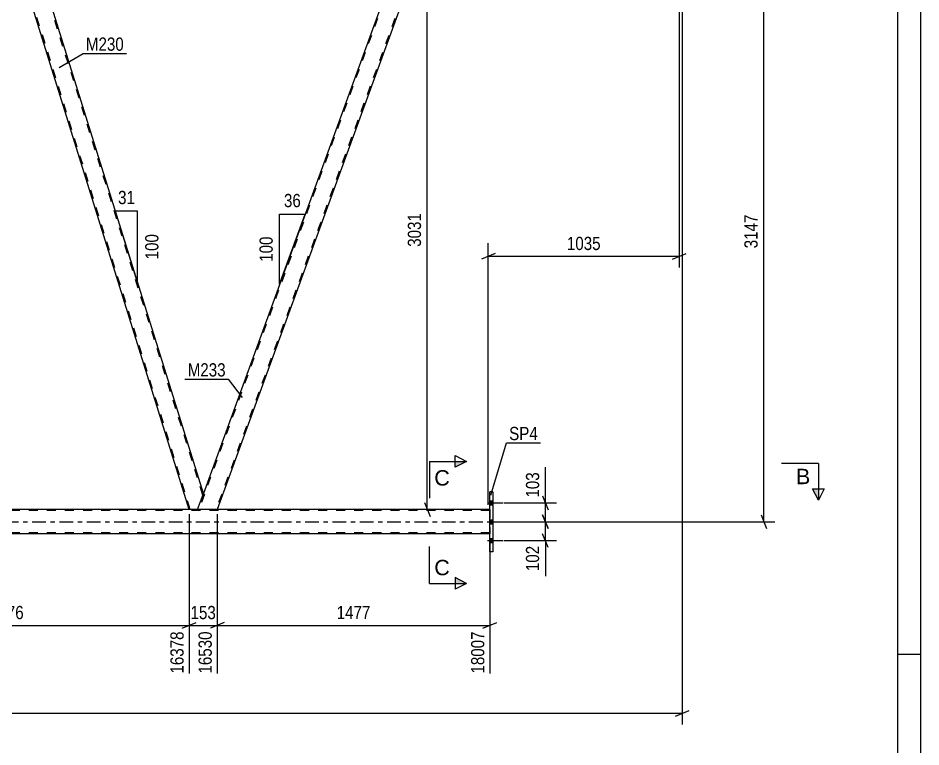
# Model space of a CAD drawing. Header units: millimetres. Extents: x 0 to 841, y 0 to 594.
# Drawn here: x 645.3 to 841, y 278 to 436 of the extents above; entities that cross this region are included whole.
import ezdxf

# ---------------------------------------------------------------- set-up
doc = ezdxf.new("R2010")
doc.units = ezdxf.units.MM
doc.linetypes.add('DXK_LINE_DOT2', pattern=[3.9198, 1.9599, -1.9599])
doc.linetypes.add('DXK_LINE_DOT3', pattern=[5.9187, 2.979, -0.9799, 0.9799, -0.9799])
doc.styles.add('Arial', font='arial.ttf', dxfattribs={"height": 0.2})
doc.styles.add('Arial Narrow', font='ARIALN.TTF', dxfattribs={"height": 0.2})

# ---------------------------------------------------------------- blocks, each defined once
blk = doc.blocks.new('Unknown-247646094-1133')
at = {"color": 5, "linetype": 'Continuous'}
for p, q in [((841, 0), (841, 594)), ((836, 5), (836, 589)), ((841, 298), (836, 298))]:
    blk.add_line(p, q, dxfattribs=at)
blk = doc.blocks.new('Bolt-247646094-2839 - 2836')
at = {"linetype": 'Continuous'}
for points in [[(748.18, 330.44), (748.18, 331.32), (747.54, 331.32), (747.54, 330.44)], [(748.18, 330.44), (748.18, 331.32), (747.54, 331.32), (747.54, 330.44)], [(748.18, 330.44), (748.18, 331.32), (747.54, 331.32), (747.54, 330.44)], [(748.18, 326.34), (748.18, 327.22), (747.54, 327.22), (747.54, 326.34)], [(748.18, 326.34), (748.18, 327.22), (747.54, 327.22), (747.54, 326.34)], [(748.18, 322.24), (748.18, 323.12), (747.54, 323.12), (747.54, 322.24)], [(748.18, 322.24), (748.18, 323.12), (747.54, 323.12), (747.54, 322.24)], [(748.18, 322.24), (748.18, 323.12), (747.54, 323.12), (747.54, 322.24)]]:
    blk.add_hatch(color=1, dxfattribs=at).paths.add_polyline_path(points)
at = {"color": 1, "linetype": 'Continuous'}
for p, q in [((747.02, 330.88), (750.34, 330.88)), ((747.02, 330.88), (750.34, 330.88)), ((747.02, 330.88), (750.34, 330.88)), ((747.54, 331.32), (748.18, 331.32)), ((747.54, 331.32), (748.18, 331.32)), ((747.54, 331.32), (748.18, 331.32)), ((747.54, 330.44), (748.18, 330.44)), ((747.54, 330.44), (748.18, 330.44)), ((747.54, 330.44), (748.18, 330.44)), ((747.54, 327.22), (748.18, 327.22)), ((747.54, 327.22), (748.18, 327.22)), ((747.02, 326.78), (750.34, 326.78)), ((747.02, 326.78), (750.34, 326.78)), ((747.54, 326.34), (748.18, 326.34)), ((747.54, 326.34), (748.18, 326.34)), ((747.54, 323.12), (748.18, 323.12)), ((747.54, 323.12), (748.18, 323.12)), ((747.54, 323.12), (748.18, 323.12)), ((747.02, 322.68), (750.34, 322.68)), ((747.02, 322.68), (750.34, 322.68)), ((747.02, 322.68), (750.34, 322.68)), ((747.54, 322.24), (748.18, 322.24)), ((747.54, 322.24), (748.18, 322.24)), ((747.54, 322.24), (748.18, 322.24))]:
    blk.add_line(p, q, dxfattribs=at)
blk = doc.blocks.new('Part-247646094-2904 - 2836')
at = {"color": 2, "linetype": 'Continuous'}
for p, q in [((647.44, 450.64), (645.89, 446.39)), ((648.76, 450.64), (647.44, 450.64)), ((685.46, 332.89), (648.76, 450.64)), ((682.35, 329.42), (645.89, 446.39)), ((684.2, 329.42), (685.46, 332.89))]:
    blk.add_line(p, q, dxfattribs=at)
at = {"color": 7, "linetype": 'DXK_LINE_DOT2'}
for p, q in [((685.33, 332.52), (648.51, 450.64)), ((682.6, 329.42), (646.03, 446.76)), ((685.32, 332.49), (685.29, 332.43)), ((684.2, 329.42), (682.35, 329.42))]:
    blk.add_line(p, q, dxfattribs=at)
blk = doc.blocks.new('Part-247646094-2894 - 2836')
at = {"color": 7, "linetype": 'DXK_LINE_DOT2'}
for p, q in [((747.54, 329.18), (68.29, 329.18)), ((747.54, 329.42), (747.54, 324.14)), ((747.54, 324.38), (68.29, 324.38))]:
    blk.add_line(p, q, dxfattribs=at)
at = {"color": 2, "linetype": 'Continuous'}
for p, q in [((747.54, 329.42), (607.78, 329.42)), ((747.54, 324.14), (607.78, 324.14))]:
    blk.add_line(p, q, dxfattribs=at)
at = {"color": 7, "linetype": 'DXK_LINE_DOT3'}
blk.add_line((68.29, 326.78), (747.54, 326.78), dxfattribs=at)
blk = doc.blocks.new('Part-247646094-2899 - 2836')
at = {"color": 7, "linetype": 'DXK_LINE_DOT2'}
for p, q in [((728.57, 450.64), (684.45, 329.42)), ((732.32, 450.64), (688.2, 329.42)), ((685.46, 332.89), (684.2, 329.42)), ((688.45, 329.42), (684.2, 329.42))]:
    blk.add_line(p, q, dxfattribs=at)
at = {"color": 2, "linetype": 'Continuous'}
for p, q in [((728.32, 450.64), (685.46, 332.89)), ((732.58, 450.64), (688.45, 329.42)), ((728.32, 450.64), (732.06, 450.64)), ((732.06, 450.64), (732.58, 450.64))]:
    blk.add_line(p, q, dxfattribs=at)
blk = doc.blocks.new('Part-247646094-2909 - 2836')
at = {"color": 7, "linetype": 'DXK_LINE_DOT2'}
for p, q in [((643.44, 450.64), (599.32, 329.42)), ((647.19, 450.64), (603.07, 329.42)), ((647.44, 450.64), (645.89, 446.39)), ((600.82, 334.25), (599.06, 329.42)), ((605.08, 334.25), (603.32, 329.42)), ((603.32, 329.42), (599.06, 329.42))]:
    blk.add_line(p, q, dxfattribs=at)
at = {"color": 2, "linetype": 'Continuous'}
for p, q in [((643.18, 450.64), (600.82, 334.25)), ((643.18, 450.64), (646.93, 450.64)), ((646.93, 450.64), (647.44, 450.64)), ((645.89, 446.39), (605.08, 334.25))]:
    blk.add_line(p, q, dxfattribs=at)
blk = doc.blocks.new('Part-247646094-2957 - 2836')
at = {"color": 2, "linetype": 'Continuous'}
for p, q in [((748.18, 333.28), (747.54, 333.28)), ((747.54, 320.28), (747.54, 333.28)), ((748.18, 333.28), (748.18, 320.28)), ((748.18, 320.28), (747.54, 320.28))]:
    blk.add_line(p, q, dxfattribs=at)
blk = doc.blocks.new('StraightDimension-247646094-3535 - 2836')
at = {"color": 7, "linetype": 'Continuous'}
for p, q in [((789.26, 445.14), (789.26, 282.84)), ((787.76, 284.64), (790.76, 285.84)), ((58.7, 285.24), (789.26, 285.24))]:
    blk.add_line(p, q, dxfattribs=at)
blk = doc.blocks.new('StraightDimension-247646094-3168 - 2836')
at = {"color": 7, "linetype": 'Continuous'}
for p, q in [((745.9, 450.64), (731.12, 450.64)), ((734.57, 449.14), (733.37, 452.14)), ((733.97, 329.42), (733.97, 450.64)), ((733.37, 330.92), (734.57, 327.92)), ((735.5, 329.42), (731.12, 329.42))]:
    blk.add_line(p, q, dxfattribs=at)
at = {"color": 0}
blk.add_wipeout([(733.22, 394.29), (729.02, 394.29), (729.02, 385.78), (733.22, 385.78)], dxfattribs=at)
at = {"color": 3, "style": 'Arial Narrow'}
blk.add_text('3031', height=2.863, rotation=90.0002, dxfattribs=at).set_placement((732.62, 386.38))
blk = doc.blocks.new('StraightDimension-247646094-3146 - 2836')
at = {"color": 7, "linetype": 'Continuous'}
for p, q in [((807.53, 451.14), (806.33, 454.14)), ((790.26, 452.64), (809.33, 452.64)), ((806.93, 326.78), (806.93, 452.64)), ((806.33, 328.28), (807.53, 325.28)), ((748.84, 326.78), (809.33, 326.78))]:
    blk.add_line(p, q, dxfattribs=at)
at = {"color": 0}
blk.add_wipeout([(806.18, 393.97), (801.98, 393.97), (801.98, 385.46), (806.18, 385.46)], dxfattribs=at)
at = {"color": 3, "style": 'Arial Narrow'}
blk.add_text('3147', height=2.863, rotation=90.0002, dxfattribs=at).set_placement((805.58, 386.06))
blk = doc.blocks.new('StraightDimension-247646094-28091 - 2836')
at = {"color": 7, "linetype": 'Continuous'}
for p, q in [((750.58, 330.88), (761.98, 330.88)), ((758.98, 332.38), (760.18, 329.38)), ((759.58, 326.78), (759.58, 330.88)), ((760.18, 325.28), (758.98, 328.28)), ((749.68, 326.78), (761.98, 326.78))]:
    blk.add_line(p, q, dxfattribs=at)
at = {"color": 0}
blk.add_wipeout([(758.83, 338.09), (754.63, 338.09), (754.63, 331.41), (758.83, 331.41)], dxfattribs=at)
at = {"color": 7, "linetype": 'Continuous'}
blk.add_line((759.58, 330.88), (759.58, 338.62), dxfattribs=at)
blk.add_line((759.58, 330.88), (759.58, 338.62), dxfattribs=at)
at = {"color": 3, "style": 'Arial Narrow'}
blk.add_text('103', height=2.863, rotation=90.0002, dxfattribs=at).set_placement((758.23, 332.01))
blk = doc.blocks.new('StraightDimension-247646094-24983 - 2836')
at = {"color": 7, "linetype": 'Continuous'}
for p, q in [((682.35, 328.42), (682.35, 293.86)), ((688.45, 328.42), (688.45, 293.86)), ((680.85, 303.71), (683.85, 304.91)), ((682.35, 304.31), (688.45, 304.31)), ((689.95, 304.91), (686.95, 303.71))]:
    blk.add_line(p, q, dxfattribs=at)
at = {"color": 0}
blk.add_wipeout([(688.75, 305.06), (688.75, 309.26), (682.06, 309.26), (682.06, 305.06)], dxfattribs=at)
at = {"color": 0, "linetype": 'Continuous'}
blk.add_wipeout([(687.85, 303.61), (683.65, 303.61), (683.65, 293.26), (687.85, 293.26)], dxfattribs=at)
at = {"color": 3, "style": 'Arial Narrow'}
blk.add_text('153', height=2.863, dxfattribs=at).set_placement((682.66, 305.66))
at = {"color": 3, "linetype": 'Continuous', "style": 'Arial Narrow'}
blk.add_text('16530', height=2.863, rotation=90.0002, dxfattribs=at).set_placement((687.25, 293.86))
blk = doc.blocks.new('StraightDimension-247646094-24984 - 2836')
at = {"color": 7, "linetype": 'Continuous'}
for p, q in [((603.32, 328.42), (603.32, 293.86)), ((682.35, 328.42), (682.35, 293.86)), ((604.82, 304.91), (601.82, 303.71)), ((603.32, 304.31), (682.35, 304.31)), ((680.85, 303.71), (683.85, 304.91))]:
    blk.add_line(p, q, dxfattribs=at)
at = {"color": 0}
blk.add_wipeout([(647.09, 305.06), (647.09, 309.26), (638.58, 309.26), (638.58, 305.06)], dxfattribs=at)
at = {"color": 0, "linetype": 'Continuous'}
blk.add_wipeout([(681.75, 303.61), (677.55, 303.61), (677.55, 293.26), (681.75, 293.26)], dxfattribs=at)
at = {"color": 3, "style": 'Arial Narrow'}
blk.add_text('1976', height=2.863, dxfattribs=at).set_placement((639.18, 305.66))
at = {"color": 3, "linetype": 'Continuous', "style": 'Arial Narrow'}
blk.add_text('16378', height=2.863, rotation=90.0002, dxfattribs=at).set_placement((681.15, 293.86))
blk = doc.blocks.new('StraightDimension-247646094-3198 - 2836')
at = {"color": 7, "linetype": 'Continuous'}
for p, q in [((788.62, 449.64), (788.62, 381.93)), ((747.2, 330.42), (747.2, 387.18)), ((748.7, 384.93), (745.7, 383.73)), ((747.2, 384.33), (788.62, 384.33)), ((787.12, 383.73), (790.12, 384.93))]:
    blk.add_line(p, q, dxfattribs=at)
at = {"color": 0}
blk.add_wipeout([(772.17, 385.08), (772.17, 389.28), (763.65, 389.28), (763.65, 385.08)], dxfattribs=at)
at = {"color": 3, "style": 'Arial Narrow'}
blk.add_text('1035', height=2.863, dxfattribs=at).set_placement((764.25, 385.68))
blk = doc.blocks.new('StraightDimension-247646094-24982 - 2836')
at = {"color": 7, "linetype": 'Continuous'}
for p, q in [((688.45, 328.42), (688.45, 293.86)), ((747.54, 323.14), (747.54, 293.86)), ((689.95, 304.91), (686.95, 303.71)), ((688.45, 304.31), (747.54, 304.31)), ((746.04, 303.71), (749.04, 304.91))]:
    blk.add_line(p, q, dxfattribs=at)
at = {"color": 0}
blk.add_wipeout([(722.25, 305.06), (722.25, 309.26), (713.74, 309.26), (713.74, 305.06)], dxfattribs=at)
at = {"color": 0, "linetype": 'Continuous'}
blk.add_wipeout([(746.94, 303.61), (742.74, 303.61), (742.74, 293.26), (746.94, 293.26)], dxfattribs=at)
at = {"color": 3, "style": 'Arial Narrow'}
blk.add_text('1477', height=2.863, dxfattribs=at).set_placement((714.34, 305.66))
at = {"color": 3, "linetype": 'Continuous', "style": 'Arial Narrow'}
blk.add_text('18007', height=2.863, rotation=90.0002, dxfattribs=at).set_placement((746.34, 293.86))
blk = doc.blocks.new('AngleDimension-247646094-25602 - 2836')
at = {"color": 7, "linetype": 'Continuous'}
for p, q in [((669.23, 384.95), (666.37, 394.14)), ((671.19, 394.14), (666.37, 394.14)), ((671.19, 378.67), (666.37, 394.14)), ((671.19, 378.67), (671.19, 394.14))]:
    blk.add_line(p, q, dxfattribs=at)
at = {"color": 0}
for points in [[(671.21, 395.04), (671.21, 399.24), (666.35, 399.24), (666.35, 395.04)], [(676.29, 389.75), (672.09, 389.75), (672.09, 383.06), (676.29, 383.06)]]:
    blk.add_wipeout(points, dxfattribs=at)
at = {"color": 3, "style": 'Arial Narrow'}
blk.add_text('31', height=2.863, dxfattribs=at).set_placement((666.95, 395.64))
blk.add_text('100', height=2.863, rotation=90.0002, dxfattribs=at).set_placement((675.69, 383.66))
blk = doc.blocks.new('AngleDimension-247646094-25632 - 2836')
at = {"color": 7, "linetype": 'Continuous'}
for p, q in [((701.97, 393.48), (707.51, 393.48)), ((701.97, 378.26), (707.51, 393.48)), ((701.97, 378.26), (701.97, 393.48)), ((705.34, 387.51), (707.51, 393.48))]:
    blk.add_line(p, q, dxfattribs=at)
at = {"color": 0}
for points in [[(707.17, 394.38), (707.17, 398.58), (702.31, 398.58), (702.31, 394.38)], [(701.07, 389.21), (696.87, 389.21), (696.87, 382.53), (701.07, 382.53)]]:
    blk.add_wipeout(points, dxfattribs=at)
at = {"color": 3, "style": 'Arial Narrow'}
blk.add_text('36', height=2.863, dxfattribs=at).set_placement((702.91, 394.98))
blk.add_text('100', height=2.863, rotation=90.0002, dxfattribs=at).set_placement((700.47, 383.13))
blk = doc.blocks.new('StraightDimension-247646094-28092 - 2836')
at = {"color": 7, "linetype": 'Continuous'}
for p, q in [((758.98, 328.28), (760.18, 325.28)), ((749.68, 326.78), (761.98, 326.78)), ((759.58, 322.68), (759.58, 326.78)), ((760.18, 321.18), (758.98, 324.18)), ((750.58, 322.68), (761.98, 322.68))]:
    blk.add_line(p, q, dxfattribs=at)
at = {"color": 0}
blk.add_wipeout([(758.83, 322.16), (754.63, 322.16), (754.63, 315.47), (758.83, 315.47)], dxfattribs=at)
at = {"color": 7, "linetype": 'Continuous'}
blk.add_line((759.58, 322.68), (759.58, 314.95), dxfattribs=at)
blk.add_line((759.58, 322.68), (759.58, 314.95), dxfattribs=at)
at = {"color": 3, "style": 'Arial Narrow'}
blk.add_text('102', height=2.863, rotation=90.0002, dxfattribs=at).set_placement((758.23, 316.07))
blk = doc.blocks.new('Mark-247646094-2953 - 2836')
at = {"color": 0}
blk.add_wipeout([(757.94, 344.47), (757.94, 347.47), (751.73, 347.47), (751.73, 344.47)], dxfattribs=at)
blk.add_wipeout([(757.94, 344.47), (757.94, 347.47), (751.73, 347.47), (751.73, 344.47)], dxfattribs=at)
at = {"color": 30, "linetype": 'Continuous'}
for p, q in [((747.73, 332.53), (751.13, 343.87)), ((751.13, 343.87), (758.54, 343.87))]:
    blk.add_line(p, q, dxfattribs=at)
at = {"color": 3, "style": 'Arial Narrow'}
blk.add_text('SP4', height=2.863, dxfattribs=at).set_placement((751.73, 344.47))
blk = doc.blocks.new('SectionMark-247646094-4052 - 2836')
at = {"linetype": 'Continuous'}
blk.add_hatch(color=6, dxfattribs=at).paths.add_polyline_path([(817.52, 333.92), (818.77, 333.92), (818.77, 331.42)])
at = {"color": 6, "linetype": 'Continuous'}
for p, q in [((818.77, 339.42), (810.77, 339.42)), ((818.77, 339.42), (818.77, 331.42)), ((817.52, 333.92), (820.02, 333.92)), ((818.77, 331.42), (817.52, 333.92)), ((820.02, 333.92), (818.77, 331.42))]:
    blk.add_line(p, q, dxfattribs=at)
at = {"color": 0, "linetype": 'Continuous'}
blk.add_wipeout([(817.02, 334.92), (817.02, 338.42), (813.91, 338.42), (813.91, 334.92)], dxfattribs=at)
at = {"color": 3, "linetype": 'Continuous', "style": 'Arial'}
blk.add_text('B', height=3.34, dxfattribs=at).set_placement((813.91, 334.92))
blk = doc.blocks.new('Mark-247646094-22795 - 2836')
at = {"color": 0}
blk.add_wipeout([(690.28, 358.27), (690.28, 361.27), (682.05, 361.27), (682.05, 358.27)], dxfattribs=at)
blk.add_wipeout([(690.28, 358.27), (690.28, 361.27), (682.05, 361.27), (682.05, 358.27)], dxfattribs=at)
at = {"color": 30, "linetype": 'Continuous'}
for p in [(681.45, 357.67), (693.89, 353.68)]:
    blk.add_line(p, (690.88, 357.67), dxfattribs=at)
at = {"color": 3, "style": 'Arial Narrow'}
blk.add_text('M233', height=2.863, dxfattribs=at).set_placement((682.05, 358.27))
blk = doc.blocks.new('SectionMark-247646094-4058 - 2836')
at = {"linetype": 'Continuous'}
for points in [[(739.99, 338.62), (739.99, 339.87), (742.49, 339.87)], [(739.99, 313.42), (739.99, 314.67), (742.49, 313.42)]]:
    blk.add_hatch(color=6, dxfattribs=at).paths.add_polyline_path(points)
at = {"color": 6, "linetype": 'Continuous'}
for p, q in [((739.99, 338.62), (739.99, 341.12)), ((739.99, 341.12), (742.49, 339.87)), ((734.49, 339.87), (734.49, 331.87)), ((734.49, 339.87), (742.49, 339.87)), ((742.49, 339.87), (739.99, 338.62)), ((734.49, 313.42), (734.49, 321.42)), ((734.49, 313.42), (742.49, 313.42)), ((742.49, 313.42), (739.99, 314.67)), ((739.99, 314.67), (739.99, 312.17)), ((742.49, 313.42), (739.99, 312.17))]:
    blk.add_line(p, q, dxfattribs=at)
at = {"color": 0, "linetype": 'Continuous'}
for points in [[(738.86, 334.62), (738.86, 338.12), (735.49, 338.12), (735.49, 334.62)], [(738.86, 315.17), (738.86, 318.67), (735.49, 318.67), (735.49, 315.17)]]:
    blk.add_wipeout(points, dxfattribs=at)
at = {"color": 3, "linetype": 'Continuous', "style": 'Arial'}
for p in [(735.49, 334.62), (735.49, 315.17)]:
    blk.add_text('C', height=3.34, dxfattribs=at).set_placement(p)
blk = doc.blocks.new('Mark-247646094-22798 - 2836')
at = {"color": 0}
blk.add_wipeout([(668.2, 428.89), (668.2, 431.89), (659.97, 431.89), (659.97, 428.89)], dxfattribs=at)
blk.add_wipeout([(668.2, 428.89), (668.2, 431.89), (659.97, 431.89), (659.97, 428.89)], dxfattribs=at)
at = {"color": 30, "linetype": 'Continuous'}
for p, q in [((654.18, 425.29), (659.37, 428.29)), ((659.37, 428.29), (668.8, 428.29))]:
    blk.add_line(p, q, dxfattribs=at)
at = {"color": 3, "style": 'Arial Narrow'}
blk.add_text('M230', height=2.863, dxfattribs=at).set_placement((659.97, 428.89))

msp = doc.modelspace()

# ---------------------------------------------------------------- block references
for name in ['Unknown-247646094-1133', 'Part-247646094-2909 - 2836', 'Part-247646094-2904 - 2836', 'Part-247646094-2899 - 2836', 'Part-247646094-2957 - 2836', 'Bolt-247646094-2839 - 2836', 'Part-247646094-2894 - 2836']:
    msp.add_blockref(name, (0, 0))

# ---------------------------------------------------------------- next in the draw order: block references
msp.add_blockref('StraightDimension-247646094-3535 - 2836', (0, 0))

# ---------------------------------------------------------------- next in the draw order: block references
for name in ['StraightDimension-247646094-3146 - 2836', 'StraightDimension-247646094-3168 - 2836', 'Mark-247646094-22798 - 2836', 'AngleDimension-247646094-25602 - 2836', 'AngleDimension-247646094-25632 - 2836', 'Mark-247646094-22795 - 2836', 'StraightDimension-247646094-24983 - 2836']:
    msp.add_blockref(name, (0, 0))

# ---------------------------------------------------------------- next in the draw order: block references
for name in ['StraightDimension-247646094-28091 - 2836', 'StraightDimension-247646094-24984 - 2836']:
    msp.add_blockref(name, (0, 0))

# ---------------------------------------------------------------- next in the draw order: block references
for name in ['StraightDimension-247646094-3198 - 2836', 'StraightDimension-247646094-24982 - 2836']:
    msp.add_blockref(name, (0, 0))

# ---------------------------------------------------------------- next in the draw order: block references
for name in ['Mark-247646094-2953 - 2836', 'StraightDimension-247646094-28092 - 2836']:
    msp.add_blockref(name, (0, 0))

# ---------------------------------------------------------------- next in the draw order: block references
msp.add_blockref('SectionMark-247646094-4052 - 2836', (0, 0))

# ---------------------------------------------------------------- next in the draw order: block references
msp.add_blockref('SectionMark-247646094-4058 - 2836', (0, 0))

doc.saveas('drawing.dxf')
